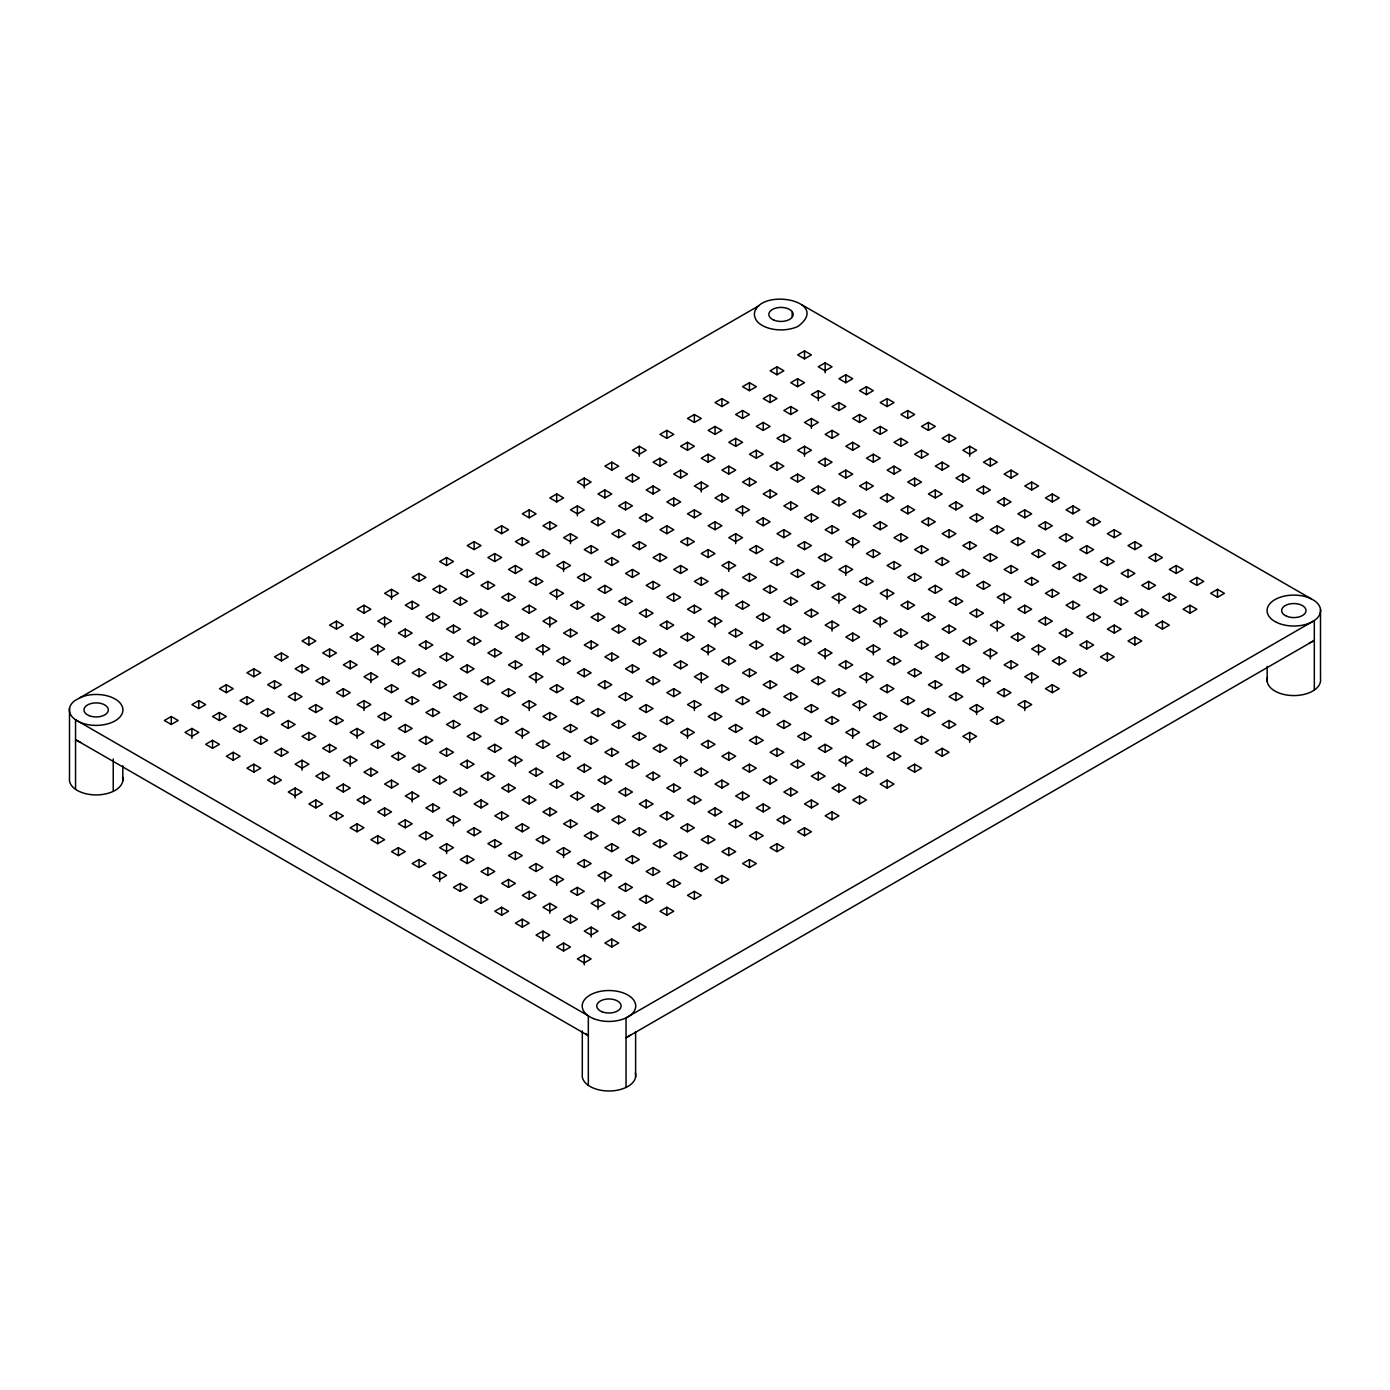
<?xml version="1.0" encoding="UTF-8"?>
<svg xmlns="http://www.w3.org/2000/svg" width="1390" height="1390" viewBox="0 0 1390 1390"><rect width="100%" height="100%" fill="white"/><g stroke="black" fill="none" stroke-linecap="round" stroke-linejoin="round"><path stroke-width="1.5" d="M758.975 305.696L74.313 700.977A26.775 15.464 0 0 0 89.064 724.833A26.775 15.464 0 0 0 122.841 708.674A26.775 15.464 0 0 0 84.981 695.869L80.064 697.658M171.265 716.51L164.368 720.489L171.265 724.468L178.146 720.489L171.265 716.51L171.265 724.468M198.787 700.612L191.907 704.591L198.787 708.57L205.668 704.591L198.787 700.612L198.787 708.57M226.327 684.714L219.446 688.693L226.327 692.672L233.207 688.693L226.327 684.714L226.327 692.672M253.849 668.816L246.968 672.795L253.849 676.774L260.747 672.795L253.849 668.816L253.849 676.774M281.388 652.935L274.508 656.897L281.388 660.875L288.269 656.897L281.388 652.935L281.388 660.875M308.928 637.037L302.03 640.999L308.928 644.977L315.808 640.999L308.928 637.037L308.928 644.977M336.45 621.139L329.569 625.118L336.45 629.079L343.33 625.118L336.45 621.139L336.45 629.079M363.989 605.241L357.108 609.22L363.989 613.181L370.869 609.22L363.989 605.241L363.989 613.181M391.528 589.343L384.63 593.322L391.528 597.3L398.409 593.322L391.528 589.343L391.528 599.281M419.05 573.445L412.17 577.423L419.05 581.402L425.931 577.423L419.05 573.445L419.05 581.402M446.59 557.546L439.709 561.525L446.59 565.504L453.47 561.525L446.59 557.546L446.59 565.504M474.112 541.666L467.231 545.627L474.112 549.606L481.009 545.627L474.112 541.666L474.112 549.606M501.651 525.768L494.77 529.729L501.651 533.708L508.532 529.729L501.651 525.768L501.651 533.708M529.19 509.869L522.293 513.831L529.19 517.81L536.071 513.831L529.19 509.869L529.19 517.81M556.712 493.971L549.832 497.95L556.712 501.912L563.593 497.95L556.712 493.971L556.712 501.912M584.252 478.073L577.371 482.052L584.252 486.014L591.132 482.052L584.252 478.073L584.252 488.012M611.774 462.175L604.893 466.154L611.774 470.133L618.672 466.154L611.774 462.175L611.774 470.133M639.313 446.277L632.433 450.256L639.313 454.235L646.194 450.256L639.313 446.277L639.313 456.215M666.853 430.379L659.972 434.358L666.853 438.337L673.733 434.358L666.853 430.379L666.853 438.337M694.375 414.498L687.494 418.459L694.375 422.438L701.255 418.459L694.375 414.498L694.375 422.438M721.914 398.6L715.033 402.561L721.914 406.54L728.794 402.561L721.914 398.6L721.914 406.54M749.453 382.702L742.555 386.681L749.453 390.642L756.334 386.681L749.453 382.702L749.453 390.642M776.975 366.804L770.095 370.783L776.975 374.744L783.856 370.783L776.975 366.804L776.975 374.744M804.515 350.906L797.634 354.884L804.515 358.846L811.395 354.884L804.515 350.906L804.515 358.846M191.907 728.43L185.026 732.408L191.907 736.387L198.787 732.408L191.907 728.43L191.907 738.368M219.446 712.531L212.548 716.51L219.446 720.489L226.327 716.51L219.446 712.531L219.446 720.489M246.968 696.651L240.088 700.612L246.968 704.591L253.849 700.612L246.968 696.651L246.968 704.591M274.508 680.753L267.627 684.714L274.508 688.693L281.388 684.714L274.508 680.753L274.508 688.693M302.03 664.854L295.149 668.816L302.03 672.795L308.928 668.816L302.03 664.854L302.03 672.795M329.569 648.956L322.689 652.935L329.569 656.897L336.45 652.935L329.569 648.956L329.569 656.897M357.108 633.058L350.228 637.037L357.108 640.999L363.989 637.037L357.108 633.058L357.108 640.999M384.63 617.16L377.75 621.139L384.63 625.118L391.528 621.139L384.63 617.16L384.63 627.099M412.17 601.262L405.289 605.241L412.17 609.22L419.05 605.241L412.17 601.262L412.17 609.22M439.709 585.364L432.811 589.343L439.709 593.322L446.59 589.343L439.709 585.364L439.709 593.322M467.231 569.483L460.351 573.445L467.231 577.423L474.112 573.445L467.231 569.483L467.231 577.423M494.77 553.585L487.89 557.546L494.77 561.525L501.651 557.546L494.77 553.585L494.77 561.525M522.293 537.687L515.412 541.666L522.293 545.627L529.19 541.666L522.293 537.687L522.293 545.627M549.832 521.789L542.951 525.768L549.832 529.729L556.712 525.768L549.832 521.789L549.832 529.729M577.371 505.891L570.491 509.869L577.371 513.831L584.252 509.869L577.371 505.891L577.371 515.829M604.893 489.992L598.013 493.971L604.893 497.95L611.774 493.971L604.893 489.992L604.893 497.95M632.433 474.094L625.552 478.073L632.433 482.052L639.313 478.073L632.433 474.094L632.433 482.052M659.972 458.196L653.074 462.175L659.972 466.154L666.853 462.175L659.972 458.196L659.972 466.154M687.494 442.315L680.614 446.277L687.494 450.256L694.375 446.277L687.494 442.315L687.494 450.256M715.033 426.417L708.153 430.379L715.033 434.358L721.914 430.379L715.033 426.417L715.033 434.358M742.555 410.519L735.675 414.498L742.555 418.459L749.453 414.498L742.555 410.519L742.555 418.459M770.095 394.621L763.214 398.6L770.095 402.561L776.975 398.6L770.095 394.621L770.095 402.561M797.634 378.723L790.754 382.702L797.634 386.681L804.515 382.702L797.634 378.723L797.634 386.681M825.156 362.825L818.276 366.804L825.156 370.783L832.037 366.804L825.156 362.825L825.156 372.763M212.548 740.349L205.668 744.328L212.548 748.307L219.446 744.328L212.548 740.349L212.548 748.307M240.088 724.468L233.207 728.43L240.088 732.408L246.968 728.43L240.088 724.468L240.088 732.408M267.627 708.57L260.747 712.531L267.627 716.51L274.508 712.531L267.627 708.57L267.627 716.51M295.149 692.672L288.269 696.651L295.149 700.612L302.03 696.651L295.149 692.672L295.149 700.612M322.689 676.774L315.808 680.753L322.689 684.714L329.569 680.753L322.689 676.774L322.689 684.714M350.228 660.875L343.33 664.854L350.228 668.816L357.108 664.854L350.228 660.875L350.228 668.816M377.75 644.977L370.869 648.956L377.75 652.935L384.63 648.956L377.75 644.977L377.75 654.916M405.289 629.079L398.409 633.058L405.289 637.037L412.17 633.058L405.289 629.079L405.289 637.037M432.811 613.181L425.931 617.16L432.811 621.139L439.709 617.16L432.811 613.181L432.811 621.139M460.351 597.3L453.47 601.262L460.351 605.241L467.231 601.262L460.351 597.3L460.351 605.241M487.89 581.402L481.009 585.364L487.89 589.343L494.77 585.364L487.89 581.402L487.89 589.343M515.412 565.504L508.532 569.483L515.412 573.445L522.293 569.483L515.412 565.504L515.412 573.445M542.951 549.606L536.071 553.585L542.951 557.546L549.832 553.585L542.951 549.606L542.951 557.546M570.491 533.708L563.593 537.687L570.491 541.666L577.371 537.687L570.491 533.708L570.491 543.646M598.013 517.81L591.132 521.789L598.013 525.768L604.893 521.789L598.013 517.81L598.013 525.768M625.552 501.912L618.672 505.891L625.552 509.869L632.433 505.891L625.552 501.912L625.552 509.869M653.074 486.014L646.194 489.992L653.074 493.971L659.972 489.992L653.074 486.014L653.074 493.971M680.614 470.133L673.733 474.094L680.614 478.073L687.494 474.094L680.614 470.133L680.614 478.073M708.153 454.235L701.255 458.196L708.153 462.175L715.033 458.196L708.153 454.235L708.153 462.175M735.675 438.337L728.794 442.315L735.675 446.277L742.555 442.315L735.675 438.337L735.675 446.277M763.214 422.438L756.334 426.417L763.214 430.379L770.095 426.417L763.214 422.438L763.214 430.379M790.754 406.54L783.856 410.519L790.754 414.498L797.634 410.519L790.754 406.54L790.754 414.498M818.276 390.642L811.395 394.621L818.276 398.6L825.156 394.621L818.276 390.642L818.276 400.581M845.815 374.744L838.934 378.723L845.815 382.702L852.696 378.723L845.815 374.744L845.815 382.702M233.207 752.285L226.327 756.247L233.207 760.226L240.088 756.247L233.207 752.285L233.207 760.226M260.747 736.387L253.849 740.349L260.747 744.328L267.627 740.349L260.747 736.387L260.747 744.328M288.269 720.489L281.388 724.468L288.269 728.43L295.149 724.468L288.269 720.489L288.269 728.43M315.808 704.591L308.928 708.57L315.808 712.531L322.689 708.57L315.808 704.591L315.808 712.531M343.33 688.693L336.45 692.672L343.33 696.651L350.228 692.672L343.33 688.693L343.33 696.651M370.869 672.795L363.989 676.774L370.869 680.753L377.75 676.774L370.869 672.795L370.869 682.733M398.409 656.897L391.528 660.875L398.409 664.854L405.289 660.875L398.409 656.897L398.409 664.854M425.931 640.999L419.05 644.977L425.931 648.956L432.811 644.977L425.931 640.999L425.931 648.956M453.47 625.118L446.59 629.079L453.47 633.058L460.351 629.079L453.47 625.118L453.47 633.058M481.009 609.22L474.112 613.181L481.009 617.16L487.89 613.181L481.009 609.22L481.009 617.16M508.532 593.322L501.651 597.3L508.532 601.262L515.412 597.3L508.532 593.322L508.532 601.262M536.071 577.423L529.19 581.402L536.071 585.364L542.951 581.402L536.071 577.423L536.071 585.364M563.593 561.525L556.712 565.504L563.593 569.483L570.491 565.504L563.593 561.525L563.593 571.464M591.132 545.627L584.252 549.606L591.132 553.585L598.013 549.606L591.132 545.627L591.132 553.585M618.672 529.729L611.774 533.708L618.672 537.687L625.552 533.708L618.672 529.729L618.672 537.687M646.194 513.831L639.313 517.81L646.194 521.789L653.074 517.81L646.194 513.831L646.194 521.789M673.733 497.95L666.853 501.912L673.733 505.891L680.614 501.912L673.733 497.95L673.733 505.891M701.255 482.052L694.375 486.014L701.255 489.992L708.153 486.014L701.255 482.052L701.255 491.991M728.794 466.154L721.914 470.133L728.794 474.094L735.675 470.133L728.794 466.154L728.794 474.094M756.334 450.256L749.453 454.235L756.334 458.196L763.214 454.235L756.334 450.256L756.334 458.196M783.856 434.358L776.975 438.337L783.856 442.315L790.754 438.337L783.856 434.358L783.856 442.315M811.395 418.459L804.515 422.438L811.395 426.417L818.276 422.438L811.395 418.459L811.395 428.398M838.934 402.561L832.037 406.54L838.934 410.519L845.815 406.54L838.934 402.561L838.934 410.519M866.457 386.681L859.576 390.642L866.457 394.621L873.337 390.642L866.457 386.681L866.457 394.621M253.849 764.205L246.968 768.166L253.849 772.145L260.747 768.166L253.849 764.205L253.849 772.145M281.388 748.307L274.508 752.285L281.388 756.247L288.269 752.285L281.388 748.307L281.388 756.247M308.928 732.408L302.03 736.387L308.928 740.349L315.808 736.387L308.928 732.408L308.928 740.349M336.45 716.51L329.569 720.489L336.45 724.468L343.33 720.489L336.45 716.51L336.45 724.468M363.989 700.612L357.108 704.591L363.989 708.57L370.869 704.591L363.989 700.612L363.989 710.551M391.528 684.714L384.63 688.693L391.528 692.672L398.409 688.693L391.528 684.714L391.528 692.672M419.05 668.816L412.17 672.795L419.05 676.774L425.931 672.795L419.05 668.816L419.05 676.774M446.59 652.935L439.709 656.897L446.59 660.875L453.47 656.897L446.59 652.935L446.59 660.875M474.112 637.037L467.231 640.999L474.112 644.977L481.009 640.999L474.112 637.037L474.112 644.977M501.651 621.139L494.77 625.118L501.651 629.079L508.532 625.118L501.651 621.139L501.651 629.079M529.19 605.241L522.293 609.22L529.19 613.181L536.071 609.22L529.19 605.241L529.19 613.181M556.712 589.343L549.832 593.322L556.712 597.3L563.593 593.322L556.712 589.343L556.712 599.281M584.252 573.445L577.371 577.423L584.252 581.402L591.132 577.423L584.252 573.445L584.252 581.402M611.774 557.546L604.893 561.525L611.774 565.504L618.672 561.525L611.774 557.546L611.774 565.504M639.313 541.666L632.433 545.627L639.313 549.606L646.194 545.627L639.313 541.666L639.313 549.606M666.853 525.768L659.972 529.729L666.853 533.708L673.733 529.729L666.853 525.768L666.853 533.708M694.375 509.869L687.494 513.831L694.375 517.81L701.255 513.831L694.375 509.869L694.375 517.81M721.914 493.971L715.033 497.95L721.914 501.912L728.794 497.95L721.914 493.971L721.914 501.912M749.453 478.073L742.555 482.052L749.453 486.014L756.334 482.052L749.453 478.073L749.453 486.014M776.975 462.175L770.095 466.154L776.975 470.133L783.856 466.154L776.975 462.175L776.975 470.133M804.515 446.277L797.634 450.256L804.515 454.235L811.395 450.256L804.515 446.277L804.515 456.215M832.037 430.379L825.156 434.358L832.037 438.337L838.934 434.358L832.037 430.379L832.037 438.337M859.576 414.498L852.696 418.459L859.576 422.438L866.457 418.459L859.576 414.498L859.576 422.438M887.115 398.6L880.235 402.561L887.115 406.54L893.996 402.561L887.115 398.6L887.115 406.54M274.508 776.124L267.627 780.103L274.508 784.064L281.388 780.103L274.508 776.124L274.508 784.064M302.03 760.226L295.149 764.205L302.03 768.166L308.928 764.205L302.03 760.226L302.03 770.164M329.569 744.328L322.689 748.307L329.569 752.285L336.45 748.307L329.569 744.328L329.569 752.285M357.108 728.43L350.228 732.408L357.108 736.387L363.989 732.408L357.108 728.43L357.108 738.368M384.63 712.531L377.75 716.51L384.63 720.489L391.528 716.51L384.63 712.531L384.63 720.489M412.17 696.651L405.289 700.612L412.17 704.591L419.05 700.612L412.17 696.651L412.17 704.591M439.709 680.753L432.811 684.714L439.709 688.693L446.59 684.714L439.709 680.753L439.709 688.693M467.231 664.854L460.351 668.816L467.231 672.795L474.112 668.816L467.231 664.854L467.231 672.795M494.77 648.956L487.89 652.935L494.77 656.897L501.651 652.935L494.77 648.956L494.77 656.897M522.293 633.058L515.412 637.037L522.293 640.999L529.19 637.037L522.293 633.058L522.293 640.999M549.832 617.16L542.951 621.139L549.832 625.118L556.712 621.139L549.832 617.16L549.832 627.099M577.371 601.262L570.491 605.241L577.371 609.22L584.252 605.241L577.371 601.262L577.371 609.22M604.893 585.364L598.013 589.343L604.893 593.322L611.774 589.343L604.893 585.364L604.893 593.322M632.433 569.483L625.552 573.445L632.433 577.423L639.313 573.445L632.433 569.483L632.433 577.423M659.972 553.585L653.074 557.546L659.972 561.525L666.853 557.546L659.972 553.585L659.972 561.525M687.494 537.687L680.614 541.666L687.494 545.627L694.375 541.666L687.494 537.687L687.494 545.627M715.033 521.789L708.153 525.768L715.033 529.729L721.914 525.768L715.033 521.789L715.033 529.729M742.555 505.891L735.675 509.869L742.555 513.831L749.453 509.869L742.555 505.891L742.555 515.829M770.095 489.992L763.214 493.971L770.095 497.95L776.975 493.971L770.095 489.992L770.095 497.95M797.634 474.094L790.754 478.073L797.634 482.052L804.515 478.073L797.634 474.094L797.634 482.052M825.156 458.196L818.276 462.175L825.156 466.154L832.037 462.175L825.156 458.196L825.156 466.154M852.696 442.315L845.815 446.277L852.696 450.256L859.576 446.277L852.696 442.315L852.696 450.256M880.235 426.417L873.337 430.379L880.235 434.358L887.115 430.379L880.235 426.417L880.235 434.358M907.757 410.519L900.876 414.498L907.757 418.459L914.637 414.498L907.757 410.519L907.757 418.459M295.149 788.043L288.269 792.022L295.149 795.984L302.03 792.022L295.149 788.043L295.149 797.982M322.689 772.145L315.808 776.124L322.689 780.103L329.569 776.124L322.689 772.145L322.689 780.103M350.228 756.247L343.33 760.226L350.228 764.205L357.108 760.226L350.228 756.247L350.228 766.185M377.75 740.349L370.869 744.328L377.75 748.307L384.63 744.328L377.75 740.349L377.75 748.307M405.289 724.468L398.409 728.43L405.289 732.408L412.17 728.43L405.289 724.468L405.289 732.408M432.811 708.57L425.931 712.531L432.811 716.51L439.709 712.531L432.811 708.57L432.811 716.51M460.351 692.672L453.47 696.651L460.351 700.612L467.231 696.651L460.351 692.672L460.351 700.612M487.89 676.774L481.009 680.753L487.89 684.714L494.77 680.753L487.89 676.774L487.89 684.714M515.412 660.875L508.532 664.854L515.412 668.816L522.293 664.854L515.412 660.875L515.412 668.816M542.951 644.977L536.071 648.956L542.951 652.935L549.832 648.956L542.951 644.977L542.951 654.916M570.491 629.079L563.593 633.058L570.491 637.037L577.371 633.058L570.491 629.079L570.491 637.037M598.013 613.181L591.132 617.16L598.013 621.139L604.893 617.16L598.013 613.181L598.013 621.139M625.552 597.3L618.672 601.262L625.552 605.241L632.433 601.262L625.552 597.3L625.552 605.241M653.074 581.402L646.194 585.364L653.074 589.343L659.972 585.364L653.074 581.402L653.074 589.343M680.614 565.504L673.733 569.483L680.614 573.445L687.494 569.483L680.614 565.504L680.614 573.445M708.153 549.606L701.255 553.585L708.153 557.546L715.033 553.585L708.153 549.606L708.153 557.546M735.675 533.708L728.794 537.687L735.675 541.666L742.555 537.687L735.675 533.708L735.675 543.646M763.214 517.81L756.334 521.789L763.214 525.768L770.095 521.789L763.214 517.81L763.214 525.768M790.754 501.912L783.856 505.891L790.754 509.869L797.634 505.891L790.754 501.912L790.754 509.869M818.276 486.014L811.395 489.992L818.276 493.971L825.156 489.992L818.276 486.014L818.276 493.971M845.815 470.133L838.934 474.094L845.815 478.073L852.696 474.094L845.815 470.133L845.815 478.073M873.337 454.235L866.457 458.196L873.337 462.175L880.235 458.196L873.337 454.235L873.337 462.175M900.876 438.337L893.996 442.315L900.876 446.277L907.757 442.315L900.876 438.337L900.876 446.277M928.416 422.438L921.518 426.417L928.416 430.379L935.296 426.417L928.416 422.438L928.416 430.379M315.808 799.962L308.928 803.941L315.808 807.92L322.689 803.941L315.808 799.962L315.808 807.92M343.33 784.064L336.45 788.043L343.33 792.022L350.228 788.043L343.33 784.064L343.33 792.022M370.869 768.166L363.989 772.145L370.869 776.124L377.75 772.145L370.869 768.166L370.869 776.124M398.409 752.285L391.528 756.247L398.409 760.226L405.289 756.247L398.409 752.285L398.409 760.226M425.931 736.387L419.05 740.349L425.931 744.328L432.811 740.349L425.931 736.387L425.931 744.328M453.47 720.489L446.59 724.468L453.47 728.43L460.351 724.468L453.47 720.489L453.47 728.43M481.009 704.591L474.112 708.57L481.009 712.531L487.89 708.57L481.009 704.591L481.009 712.531M508.532 688.693L501.651 692.672L508.532 696.651L515.412 692.672L508.532 688.693L508.532 696.651M536.071 672.795L529.19 676.774L536.071 680.753L542.951 676.774L536.071 672.795L536.071 682.733M563.593 656.897L556.712 660.875L563.593 664.854L570.491 660.875L563.593 656.897L563.593 664.854M591.132 640.999L584.252 644.977L591.132 648.956L598.013 644.977L591.132 640.999L591.132 648.956M618.672 625.118L611.774 629.079L618.672 633.058L625.552 629.079L618.672 625.118L618.672 633.058M646.194 609.22L639.313 613.181L646.194 617.16L653.074 613.181L646.194 609.22L646.194 617.16M673.733 593.322L666.853 597.3L673.733 601.262L680.614 597.3L673.733 593.322L673.733 601.262M701.255 577.423L694.375 581.402L701.255 585.364L708.153 581.402L701.255 577.423L701.255 585.364M728.794 561.525L721.914 565.504L728.794 569.483L735.675 565.504L728.794 561.525L728.794 571.464M756.334 545.627L749.453 549.606L756.334 553.585L763.214 549.606L756.334 545.627L756.334 553.585M783.856 529.729L776.975 533.708L783.856 537.687L790.754 533.708L783.856 529.729L783.856 537.687M811.395 513.831L804.515 517.81L811.395 521.789L818.276 517.81L811.395 513.831L811.395 521.789M838.934 497.95L832.037 501.912L838.934 505.891L845.815 501.912L838.934 497.95L838.934 505.891M866.457 482.052L859.576 486.014L866.457 489.992L873.337 486.014L866.457 482.052L866.457 489.992M893.996 466.154L887.115 470.133L893.996 474.094L900.876 470.133L893.996 466.154L893.996 474.094M921.518 450.256L914.637 454.235L921.518 458.196L928.416 454.235L921.518 450.256L921.518 458.196M949.057 434.358L942.177 438.337L949.057 442.315L955.938 438.337L949.057 434.358L949.057 442.315M336.45 811.882L329.569 815.861L336.45 819.839L343.33 815.861L336.45 811.882L336.45 819.839M363.989 795.984L357.108 799.962L363.989 803.941L370.869 799.962L363.989 795.984L363.989 803.941M391.528 780.103L384.63 784.064L391.528 788.043L398.409 784.064L391.528 780.103L391.528 788.043M419.05 764.205L412.17 768.166L419.05 772.145L425.931 768.166L419.05 764.205L419.05 772.145M446.59 748.307L439.709 752.285L446.59 756.247L453.47 752.285L446.59 748.307L446.59 756.247M474.112 732.408L467.231 736.387L474.112 740.349L481.009 736.387L474.112 732.408L474.112 740.349M501.651 716.51L494.77 720.489L501.651 724.468L508.532 720.489L501.651 716.51L501.651 724.468M529.19 700.612L522.293 704.591L529.19 708.57L536.071 704.591L529.19 700.612L529.19 710.551M556.712 684.714L549.832 688.693L556.712 692.672L563.593 688.693L556.712 684.714L556.712 692.672M584.252 668.816L577.371 672.795L584.252 676.774L591.132 672.795L584.252 668.816L584.252 676.774M611.774 652.935L604.893 656.897L611.774 660.875L618.672 656.897L611.774 652.935L611.774 660.875M639.313 637.037L632.433 640.999L639.313 644.977L646.194 640.999L639.313 637.037L639.313 644.977M666.853 621.139L659.972 625.118L666.853 629.079L673.733 625.118L666.853 621.139L666.853 629.079M694.375 605.241L687.494 609.22L694.375 613.181L701.255 609.22L694.375 605.241L694.375 613.181M721.914 589.343L715.033 593.322L721.914 597.3L728.794 593.322L721.914 589.343L721.914 599.281M749.453 573.445L742.555 577.423L749.453 581.402L756.334 577.423L749.453 573.445L749.453 581.402M776.975 557.546L770.095 561.525L776.975 565.504L783.856 561.525L776.975 557.546L776.975 565.504M804.515 541.666L797.634 545.627L804.515 549.606L811.395 545.627L804.515 541.666L804.515 549.606M832.037 525.768L825.156 529.729L832.037 533.708L838.934 529.729L832.037 525.768L832.037 533.708M859.576 509.869L852.696 513.831L859.576 517.81L866.457 513.831L859.576 509.869L859.576 517.81M887.115 493.971L880.235 497.95L887.115 501.912L893.996 497.95L887.115 493.971L887.115 501.912M914.637 478.073L907.757 482.052L914.637 486.014L921.518 482.052L914.637 478.073L914.637 486.014M942.177 462.175L935.296 466.154L942.177 470.133L949.057 466.154L942.177 462.175L942.177 470.133M969.716 446.277L962.818 450.256L969.716 454.235L976.597 450.256L969.716 446.277L969.716 456.215M357.108 823.801L350.228 827.78L357.108 831.759L363.989 827.78L357.108 823.801L357.108 831.759M384.63 807.92L377.75 811.882L384.63 815.861L391.528 811.882L384.63 807.92L384.63 815.861M412.17 792.022L405.289 795.984L412.17 799.962L419.05 795.984L412.17 792.022L412.17 801.961M439.709 776.124L432.811 780.103L439.709 784.064L446.59 780.103L439.709 776.124L439.709 784.064M467.231 760.226L460.351 764.205L467.231 768.166L474.112 764.205L467.231 760.226L467.231 768.166M494.77 744.328L487.89 748.307L494.77 752.285L501.651 748.307L494.77 744.328L494.77 752.285M522.293 728.43L515.412 732.408L522.293 736.387L529.19 732.408L522.293 728.43L522.293 738.368M549.832 712.531L542.951 716.51L549.832 720.489L556.712 716.51L549.832 712.531L549.832 720.489M577.371 696.651L570.491 700.612L577.371 704.591L584.252 700.612L577.371 696.651L577.371 704.591M604.893 680.753L598.013 684.714L604.893 688.693L611.774 684.714L604.893 680.753L604.893 688.693M632.433 664.854L625.552 668.816L632.433 672.795L639.313 668.816L632.433 664.854L632.433 672.795M659.972 648.956L653.074 652.935L659.972 656.897L666.853 652.935L659.972 648.956L659.972 656.897M687.494 633.058L680.614 637.037L687.494 640.999L694.375 637.037L687.494 633.058L687.494 640.999M715.033 617.16L708.153 621.139L715.033 625.118L721.914 621.139L715.033 617.16L715.033 627.099M742.555 601.262L735.675 605.241L742.555 609.22L749.453 605.241L742.555 601.262L742.555 609.22M770.095 585.364L763.214 589.343L770.095 593.322L776.975 589.343L770.095 585.364L770.095 593.322M797.634 569.483L790.754 573.445L797.634 577.423L804.515 573.445L797.634 569.483L797.634 577.423M825.156 553.585L818.276 557.546L825.156 561.525L832.037 557.546L825.156 553.585L825.156 561.525M852.696 537.687L845.815 541.666L852.696 545.627L859.576 541.666L852.696 537.687L852.696 547.625M880.235 521.789L873.337 525.768L880.235 529.729L887.115 525.768L880.235 521.789L880.235 529.729M907.757 505.891L900.876 509.869L907.757 513.831L914.637 509.869L907.757 505.891L907.757 513.831M935.296 489.992L928.416 493.971L935.296 497.95L942.177 493.971L935.296 489.992L935.296 497.95M962.818 474.094L955.938 478.073L962.818 482.052L969.716 478.073L962.818 474.094L962.818 482.052M990.358 458.196L983.477 462.175L990.358 466.154L997.238 462.175L990.358 458.196L990.358 466.154M377.75 835.738L370.869 839.699L377.75 843.678L384.63 839.699L377.75 835.738L377.75 843.678M405.289 819.839L398.409 823.801L405.289 827.78L412.17 823.801L405.289 819.839L405.289 827.78M432.811 803.941L425.931 807.92L432.811 811.882L439.709 807.92L432.811 803.941L432.811 811.882M460.351 788.043L453.47 792.022L460.351 795.984L467.231 792.022L460.351 788.043L460.351 795.984M487.89 772.145L481.009 776.124L487.89 780.103L494.77 776.124L487.89 772.145L487.89 780.103M515.412 756.247L508.532 760.226L515.412 764.205L522.293 760.226L515.412 756.247L515.412 766.185M542.951 740.349L536.071 744.328L542.951 748.307L549.832 744.328L542.951 740.349L542.951 748.307M570.491 724.468L563.593 728.43L570.491 732.408L577.371 728.43L570.491 724.468L570.491 732.408M598.013 708.57L591.132 712.531L598.013 716.51L604.893 712.531L598.013 708.57L598.013 716.51M625.552 692.672L618.672 696.651L625.552 700.612L632.433 696.651L625.552 692.672L625.552 700.612M653.074 676.774L646.194 680.753L653.074 684.714L659.972 680.753L653.074 676.774L653.074 684.714M680.614 660.875L673.733 664.854L680.614 668.816L687.494 664.854L680.614 660.875L680.614 668.816M708.153 644.977L701.255 648.956L708.153 652.935L715.033 648.956L708.153 644.977L708.153 654.916M735.675 629.079L728.794 633.058L735.675 637.037L742.555 633.058L735.675 629.079L735.675 637.037M763.214 613.181L756.334 617.16L763.214 621.139L770.095 617.16L763.214 613.181L763.214 621.139M790.754 597.3L783.856 601.262L790.754 605.241L797.634 601.262L790.754 597.3L790.754 605.241M818.276 581.402L811.395 585.364L818.276 589.343L825.156 585.364L818.276 581.402L818.276 589.343M845.815 565.504L838.934 569.483L845.815 573.445L852.696 569.483L845.815 565.504L845.815 575.443M873.337 549.606L866.457 553.585L873.337 557.546L880.235 553.585L873.337 549.606L873.337 557.546M900.876 533.708L893.996 537.687L900.876 541.666L907.757 537.687L900.876 533.708L900.876 541.666M928.416 517.81L921.518 521.789L928.416 525.768L935.296 521.789L928.416 517.81L928.416 525.768M955.938 501.912L949.057 505.891L955.938 509.869L962.818 505.891L955.938 501.912L955.938 509.869M983.477 486.014L976.597 489.992L983.477 493.971L990.358 489.992L983.477 486.014L983.477 493.971M1010.999 470.133L1004.119 474.094L1010.999 478.073L1017.897 474.094L1010.999 470.133L1010.999 478.073M398.409 847.657L391.528 851.636L398.409 855.597L405.289 851.636L398.409 847.657L398.409 855.597M425.931 831.759L419.05 835.738L425.931 839.699L432.811 835.738L425.931 831.759L425.931 839.699M453.47 815.861L446.59 819.839L453.47 823.801L460.351 819.839L453.47 815.861L453.47 825.799M481.009 799.962L474.112 803.941L481.009 807.92L487.89 803.941L481.009 799.962L481.009 807.92M508.532 784.064L501.651 788.043L508.532 792.022L515.412 788.043L508.532 784.064L508.532 792.022M536.071 768.166L529.19 772.145L536.071 776.124L542.951 772.145L536.071 768.166L536.071 776.124M563.593 752.285L556.712 756.247L563.593 760.226L570.491 756.247L563.593 752.285L563.593 760.226M591.132 736.387L584.252 740.349L591.132 744.328L598.013 740.349L591.132 736.387L591.132 744.328M618.672 720.489L611.774 724.468L618.672 728.43L625.552 724.468L618.672 720.489L618.672 728.43M646.194 704.591L639.313 708.57L646.194 712.531L653.074 708.57L646.194 704.591L646.194 712.531M673.733 688.693L666.853 692.672L673.733 696.651L680.614 692.672L673.733 688.693L673.733 696.651M701.255 672.795L694.375 676.774L701.255 680.753L708.153 676.774L701.255 672.795L701.255 682.733M728.794 656.897L721.914 660.875L728.794 664.854L735.675 660.875L728.794 656.897L728.794 664.854M756.334 640.999L749.453 644.977L756.334 648.956L763.214 644.977L756.334 640.999L756.334 648.956M783.856 625.118L776.975 629.079L783.856 633.058L790.754 629.079L783.856 625.118L783.856 633.058M811.395 609.22L804.515 613.181L811.395 617.16L818.276 613.181L811.395 609.22L811.395 617.16M838.934 593.322L832.037 597.3L838.934 601.262L845.815 597.3L838.934 593.322L838.934 603.26M866.457 577.423L859.576 581.402L866.457 585.364L873.337 581.402L866.457 577.423L866.457 585.364M893.996 561.525L887.115 565.504L893.996 569.483L900.876 565.504L893.996 561.525L893.996 569.483M921.518 545.627L914.637 549.606L921.518 553.585L928.416 549.606L921.518 545.627L921.518 553.585M949.057 529.729L942.177 533.708L949.057 537.687L955.938 533.708L949.057 529.729L949.057 537.687M976.597 513.831L969.716 517.81L976.597 521.789L983.477 517.81L976.597 513.831L976.597 521.789M1004.119 497.95L997.238 501.912L1004.119 505.891L1010.999 501.912L1004.119 497.95L1004.119 505.891M1031.658 482.052L1024.777 486.014L1031.658 489.992L1038.539 486.014L1031.658 482.052L1031.658 489.992M419.05 859.576L412.17 863.555L419.05 867.516L425.931 863.555L419.05 859.576L419.05 867.516M446.59 843.678L439.709 847.657L446.59 851.636L453.47 847.657L446.59 843.678L446.59 853.616M474.112 827.78L467.231 831.759L474.112 835.738L481.009 831.759L474.112 827.78L474.112 835.738M501.651 811.882L494.77 815.861L501.651 819.839L508.532 815.861L501.651 811.882L501.651 819.839M529.19 795.984L522.293 799.962L529.19 803.941L536.071 799.962L529.19 795.984L529.19 803.941M556.712 780.103L549.832 784.064L556.712 788.043L563.593 784.064L556.712 780.103L556.712 788.043M584.252 764.205L577.371 768.166L584.252 772.145L591.132 768.166L584.252 764.205L584.252 772.145M611.774 748.307L604.893 752.285L611.774 756.247L618.672 752.285L611.774 748.307L611.774 756.247M639.313 732.408L632.433 736.387L639.313 740.349L646.194 736.387L639.313 732.408L639.313 740.349M666.853 716.51L659.972 720.489L666.853 724.468L673.733 720.489L666.853 716.51L666.853 724.468M694.375 700.612L687.494 704.591L694.375 708.57L701.255 704.591L694.375 700.612L694.375 710.551M721.914 684.714L715.033 688.693L721.914 692.672L728.794 688.693L721.914 684.714L721.914 692.672M749.453 668.816L742.555 672.795L749.453 676.774L756.334 672.795L749.453 668.816L749.453 676.774M776.975 652.935L770.095 656.897L776.975 660.875L783.856 656.897L776.975 652.935L776.975 660.875M804.515 637.037L797.634 640.999L804.515 644.977L811.395 640.999L804.515 637.037L804.515 644.977M832.037 621.139L825.156 625.118L832.037 629.079L838.934 625.118L832.037 621.139L832.037 631.077M859.576 605.241L852.696 609.22L859.576 613.181L866.457 609.22L859.576 605.241L859.576 613.181M887.115 589.343L880.235 593.322L887.115 597.3L893.996 593.322L887.115 589.343L887.115 599.281M914.637 573.445L907.757 577.423L914.637 581.402L921.518 577.423L914.637 573.445L914.637 581.402M942.177 557.546L935.296 561.525L942.177 565.504L949.057 561.525L942.177 557.546L942.177 565.504M969.716 541.666L962.818 545.627L969.716 549.606L976.597 545.627L969.716 541.666L969.716 549.606M997.238 525.768L990.358 529.729L997.238 533.708L1004.119 529.729L997.238 525.768L997.238 533.708M1024.777 509.869L1017.897 513.831L1024.777 517.81L1031.658 513.831L1024.777 509.869L1024.777 517.81M1052.3 493.971L1045.419 497.95L1052.3 501.912L1059.197 497.95L1052.3 493.971L1052.3 501.912M439.709 871.495L432.811 875.474L439.709 879.453L446.59 875.474L439.709 871.495L439.709 881.434M467.231 855.597L460.351 859.576L467.231 863.555L474.112 859.576L467.231 855.597L467.231 863.555M494.77 839.699L487.89 843.678L494.77 847.657L501.651 843.678L494.77 839.699L494.77 847.657M522.293 823.801L515.412 827.78L522.293 831.759L529.19 827.78L522.293 823.801L522.293 831.759M549.832 807.92L542.951 811.882L549.832 815.861L556.712 811.882L549.832 807.92L549.832 815.861M577.371 792.022L570.491 795.984L577.371 799.962L584.252 795.984L577.371 792.022L577.371 799.962M604.893 776.124L598.013 780.103L604.893 784.064L611.774 780.103L604.893 776.124L604.893 784.064M632.433 760.226L625.552 764.205L632.433 768.166L639.313 764.205L632.433 760.226L632.433 768.166M659.972 744.328L653.074 748.307L659.972 752.285L666.853 748.307L659.972 744.328L659.972 752.285M687.494 728.43L680.614 732.408L687.494 736.387L694.375 732.408L687.494 728.43L687.494 738.368M715.033 712.531L708.153 716.51L715.033 720.489L721.914 716.51L715.033 712.531L715.033 720.489M742.555 696.651L735.675 700.612L742.555 704.591L749.453 700.612L742.555 696.651L742.555 704.591M770.095 680.753L763.214 684.714L770.095 688.693L776.975 684.714L770.095 680.753L770.095 688.693M797.634 664.854L790.754 668.816L797.634 672.795L804.515 668.816L797.634 664.854L797.634 672.795M825.156 648.956L818.276 652.935L825.156 656.897L832.037 652.935L825.156 648.956L825.156 658.895M852.696 633.058L845.815 637.037L852.696 640.999L859.576 637.037L852.696 633.058L852.696 640.999M880.235 617.16L873.337 621.139L880.235 625.118L887.115 621.139L880.235 617.16L880.235 627.099M907.757 601.262L900.876 605.241L907.757 609.22L914.637 605.241L907.757 601.262L907.757 609.22M935.296 585.364L928.416 589.343L935.296 593.322L942.177 589.343L935.296 585.364L935.296 593.322M962.818 569.483L955.938 573.445L962.818 577.423L969.716 573.445L962.818 569.483L962.818 577.423M990.358 553.585L983.477 557.546L990.358 561.525L997.238 557.546L990.358 553.585L990.358 561.525M1017.897 537.687L1010.999 541.666L1017.897 545.627L1024.777 541.666L1017.897 537.687L1017.897 545.627M1045.419 521.789L1038.539 525.768L1045.419 529.729L1052.3 525.768L1045.419 521.789L1045.419 529.729M1072.958 505.891L1066.078 509.869L1072.958 513.831L1079.839 509.869L1072.958 505.891L1072.958 513.831M460.351 883.414L453.47 887.393L460.351 891.372L467.231 887.393L460.351 883.414L460.351 891.372M487.89 867.516L481.009 871.495L487.89 875.474L494.77 871.495L487.89 867.516L487.89 875.474M515.412 851.636L508.532 855.597L515.412 859.576L522.293 855.597L515.412 851.636L515.412 859.576M542.951 835.738L536.071 839.699L542.951 843.678L549.832 839.699L542.951 835.738L542.951 843.678M570.491 819.839L563.593 823.801L570.491 827.78L577.371 823.801L570.491 819.839L570.491 827.78M598.013 803.941L591.132 807.92L598.013 811.882L604.893 807.92L598.013 803.941L598.013 811.882M625.552 788.043L618.672 792.022L625.552 795.984L632.433 792.022L625.552 788.043L625.552 795.984M653.074 772.145L646.194 776.124L653.074 780.103L659.972 776.124L653.074 772.145L653.074 780.103M680.614 756.247L673.733 760.226L680.614 764.205L687.494 760.226L680.614 756.247L680.614 766.185M708.153 740.349L701.255 744.328L708.153 748.307L715.033 744.328L708.153 740.349L708.153 748.307M735.675 724.468L728.794 728.43L735.675 732.408L742.555 728.43L735.675 724.468L735.675 732.408M763.214 708.57L756.334 712.531L763.214 716.51L770.095 712.531L763.214 708.57L763.214 716.51M790.754 692.672L783.856 696.651L790.754 700.612L797.634 696.651L790.754 692.672L790.754 700.612M818.276 676.774L811.395 680.753L818.276 684.714L825.156 680.753L818.276 676.774L818.276 684.714M845.815 660.875L838.934 664.854L845.815 668.816L852.696 664.854L845.815 660.875L845.815 668.816M873.337 644.977L866.457 648.956L873.337 652.935L880.235 648.956L873.337 644.977L873.337 654.916M900.876 629.079L893.996 633.058L900.876 637.037L907.757 633.058L900.876 629.079L900.876 637.037M928.416 613.181L921.518 617.16L928.416 621.139L935.296 617.16L928.416 613.181L928.416 621.139M955.938 597.3L949.057 601.262L955.938 605.241L962.818 601.262L955.938 597.3L955.938 605.241M983.477 581.402L976.597 585.364L983.477 589.343L990.358 585.364L983.477 581.402L983.477 589.343M1010.999 565.504L1004.119 569.483L1010.999 573.445L1017.897 569.483L1010.999 565.504L1010.999 573.445M1038.539 549.606L1031.658 553.585L1038.539 557.546L1045.419 553.585L1038.539 549.606L1038.539 557.546M1066.078 533.708L1059.197 537.687L1066.078 541.666L1072.958 537.687L1066.078 533.708L1066.078 541.666M1093.6 517.81L1086.719 521.789L1093.6 525.768L1100.48 521.789L1093.6 517.81L1093.6 525.768M481.009 895.334L474.112 899.313L481.009 903.292L487.89 899.313L481.009 895.334L481.009 903.292M508.532 879.453L501.651 883.414L508.532 887.393L515.412 883.414L508.532 879.453L508.532 887.393M536.071 863.555L529.19 867.516L536.071 871.495L542.951 867.516L536.071 863.555L536.071 871.495M563.593 847.657L556.712 851.636L563.593 855.597L570.491 851.636L563.593 847.657L563.593 857.595M591.132 831.759L584.252 835.738L591.132 839.699L598.013 835.738L591.132 831.759L591.132 839.699M618.672 815.861L611.774 819.839L618.672 823.801L625.552 819.839L618.672 815.861L618.672 823.818M646.194 799.962L639.313 803.941L646.194 807.92L653.074 803.941L646.194 799.962L646.194 807.92M673.733 784.064L666.853 788.043L673.733 792.022L680.614 788.043L673.733 784.064L673.733 792.022M701.255 768.166L694.375 772.145L701.255 776.124L708.153 772.145L701.255 768.166L701.255 776.124M728.794 752.285L721.914 756.247L728.794 760.226L735.675 756.247L728.794 752.285L728.794 760.226M756.334 736.387L749.453 740.349L756.334 744.328L763.214 740.349L756.334 736.387L756.334 744.328M783.856 720.489L776.975 724.468L783.856 728.43L790.754 724.468L783.856 720.489L783.856 728.43M811.395 704.591L804.515 708.57L811.395 712.531L818.276 708.57L811.395 704.591L811.395 712.531M838.934 688.693L832.037 692.672L838.934 696.651L845.815 692.672L838.934 688.693L838.934 696.651M866.457 672.795L859.576 676.774L866.457 680.753L873.337 676.774L866.457 672.795L866.457 682.733M893.996 656.897L887.115 660.875L893.996 664.854L900.876 660.875L893.996 656.897L893.996 664.854M921.518 640.999L914.637 644.977L921.518 648.956L928.416 644.977L921.518 640.999L921.518 648.956M949.057 625.118L942.177 629.079L949.057 633.058L955.938 629.079L949.057 625.118L949.057 633.058M976.597 609.22L969.716 613.181L976.597 617.16L983.477 613.181L976.597 609.22L976.597 617.16M1004.119 593.322L997.238 597.3L1004.119 601.262L1010.999 597.3L1004.119 593.322L1004.119 603.26M1031.658 577.423L1024.777 581.402L1031.658 585.364L1038.539 581.402L1031.658 577.423L1031.658 585.364M1059.197 561.525L1052.3 565.504L1059.197 569.483L1066.078 565.504L1059.197 561.525L1059.197 569.483M1086.719 545.627L1079.839 549.606L1086.719 553.585L1093.6 549.606L1086.719 545.627L1086.719 553.585M1114.259 529.729L1107.378 533.708L1114.259 537.687L1121.139 533.708L1114.259 529.729L1114.259 537.687M501.651 907.27L494.77 911.232L501.651 915.211L508.532 911.232L501.651 907.27L501.651 915.211M529.19 891.372L522.293 895.334L529.19 899.313L536.071 895.334L529.19 891.372L529.19 899.313M556.712 875.474L549.832 879.453L556.712 883.414L563.593 879.453L556.712 875.474L556.712 885.413M584.252 859.576L577.371 863.555L584.252 867.516L591.132 863.555L584.252 859.576L584.252 867.516M611.774 843.678L604.893 847.657L611.774 851.636L618.672 847.657L611.774 843.678L611.774 851.636M639.313 827.78L632.433 831.759L639.313 835.738L646.194 831.759L639.313 827.78L639.313 835.738M666.853 811.882L659.972 815.861L666.853 819.839L673.733 815.861L666.853 811.882L666.853 819.839M694.375 795.984L687.494 799.962L694.375 803.941L701.255 799.962L694.375 795.984L694.375 803.941M721.914 780.103L715.033 784.064L721.914 788.043L728.794 784.064L721.914 780.103L721.914 788.043M749.453 764.205L742.555 768.166L749.453 772.145L756.334 768.166L749.453 764.205L749.453 772.145M776.975 748.307L770.095 752.285L776.975 756.247L783.856 752.285L776.975 748.307L776.975 756.247M804.515 732.408L797.634 736.387L804.515 740.349L811.395 736.387L804.515 732.408L804.515 740.349M832.037 716.51L825.156 720.489L832.037 724.468L838.934 720.489L832.037 716.51L832.037 724.468M859.576 700.612L852.696 704.591L859.576 708.57L866.457 704.591L859.576 700.612L859.576 710.551M887.115 684.714L880.235 688.693L887.115 692.672L893.996 688.693L887.115 684.714L887.115 692.672M914.637 668.816L907.757 672.795L914.637 676.774L921.518 672.795L914.637 668.816L914.637 676.774M942.177 652.935L935.296 656.897L942.177 660.875L949.057 656.897L942.177 652.935L942.177 660.875M969.716 637.037L962.818 640.999L969.716 644.977L976.597 640.999L969.716 637.037L969.716 644.977M997.238 621.139L990.358 625.118L997.238 629.079L1004.119 625.118L997.238 621.139L997.238 631.077M1024.777 605.241L1017.897 609.22L1024.777 613.181L1031.658 609.22L1024.777 605.241L1024.777 613.181M1052.3 589.343L1045.419 593.322L1052.3 597.3L1059.197 593.322L1052.3 589.343L1052.3 597.3M1079.839 573.445L1072.958 577.423L1079.839 581.402L1086.719 577.423L1079.839 573.445L1079.839 581.402M1107.378 557.546L1100.48 561.525L1107.378 565.504L1114.259 561.525L1107.378 557.546L1107.378 565.504M1134.9 541.666L1128.02 545.627L1134.9 549.606L1141.781 545.627L1134.9 541.666L1134.9 549.606M522.293 919.19L515.412 923.151L522.293 927.13L529.19 923.151L522.293 919.19L522.293 927.13M549.832 903.292L542.951 907.27L549.832 911.232L556.712 907.27L549.832 903.292L549.832 913.23M577.371 887.393L570.491 891.372L577.371 895.334L584.252 891.372L577.371 887.393L577.371 895.334M604.893 871.495L598.013 875.474L604.893 879.453L611.774 875.474L604.893 871.495L604.893 881.434M632.433 855.597L625.552 859.576L632.433 863.555L639.313 859.576L632.433 855.597L632.433 863.555M659.972 839.699L653.074 843.678L659.972 847.657L666.853 843.678L659.972 839.699L659.972 847.657M687.494 823.801L680.614 827.78L687.494 831.759L694.375 827.78L687.494 823.801L687.494 831.759M715.033 807.92L708.153 811.882L715.033 815.861L721.914 811.882L715.033 807.92L715.033 815.861M742.555 792.022L735.675 795.984L742.555 799.962L749.453 795.984L742.555 792.022L742.555 799.962M770.095 776.124L763.214 780.103L770.095 784.064L776.975 780.103L770.095 776.124L770.095 784.064M797.634 760.226L790.754 764.205L797.634 768.166L804.515 764.205L797.634 760.226L797.634 768.166M825.156 744.328L818.276 748.307L825.156 752.285L832.037 748.307L825.156 744.328L825.156 752.285M852.696 728.43L845.815 732.408L852.696 736.387L859.576 732.408L852.696 728.43L852.696 738.368M880.235 712.531L873.337 716.51L880.235 720.489L887.115 716.51L880.235 712.531L880.235 720.489M907.757 696.651L900.876 700.612L907.757 704.591L914.637 700.612L907.757 696.651L907.757 704.591M935.296 680.753L928.416 684.714L935.296 688.693L942.177 684.714L935.296 680.753L935.296 688.693M962.818 664.854L955.938 668.816L962.818 672.795L969.716 668.816L962.818 664.854L962.818 672.795M990.358 648.956L983.477 652.935L990.358 656.897L997.238 652.935L990.358 648.956L990.358 658.895M1017.897 633.058L1010.999 637.037L1017.897 640.999L1024.777 637.037L1017.897 633.058L1017.897 640.999M1045.419 617.16L1038.539 621.139L1045.419 625.118L1052.3 621.139L1045.419 617.16L1045.419 625.118M1072.958 601.262L1066.078 605.241L1072.958 609.22L1079.839 605.241L1072.958 601.262L1072.958 609.22M1100.48 585.364L1093.6 589.343L1100.48 593.322L1107.378 589.343L1100.48 585.364L1100.48 593.322M1128.02 569.483L1121.139 573.445L1128.02 577.423L1134.9 573.445L1128.02 569.483L1128.02 577.423M1155.559 553.585L1148.679 557.546L1155.559 561.525L1162.44 557.546L1155.559 553.585L1155.559 561.525M542.951 931.109L536.071 935.088L542.951 939.049L549.832 935.088L542.951 931.109L542.951 941.047M570.491 915.211L563.593 919.19L570.491 923.151L577.371 919.19L570.491 915.211L570.491 923.151M598.013 899.313L591.132 903.292L598.013 907.27L604.893 903.292L598.013 899.313L598.013 909.251M625.552 883.414L618.672 887.393L625.552 891.372L632.433 887.393L625.552 883.414L625.552 891.372M653.074 867.516L646.194 871.495L653.074 875.474L659.972 871.495L653.074 867.516L653.074 875.474M680.614 851.636L673.733 855.597L680.614 859.576L687.494 855.597L680.614 851.636L680.614 859.576M708.153 835.738L701.255 839.699L708.153 843.678L715.033 839.699L708.153 835.738L708.153 843.678M735.675 819.839L728.794 823.801L735.675 827.78L742.555 823.801L735.675 819.839L735.675 827.78M763.214 803.941L756.334 807.92L763.214 811.882L770.095 807.92L763.214 803.941L763.214 811.882M790.754 788.043L783.856 792.022L790.754 795.984L797.634 792.022L790.754 788.043L790.754 795.984M818.276 772.145L811.395 776.124L818.276 780.103L825.156 776.124L818.276 772.145L818.276 780.103M845.815 756.247L838.934 760.226L845.815 764.205L852.696 760.226L845.815 756.247L845.815 766.185M873.337 740.349L866.457 744.328L873.337 748.307L880.235 744.328L873.337 740.349L873.337 748.307M900.876 724.468L893.996 728.43L900.876 732.408L907.757 728.43L900.876 724.468L900.876 732.408M928.416 708.57L921.518 712.531L928.416 716.51L935.296 712.531L928.416 708.57L928.416 716.51M955.938 692.672L949.057 696.651L955.938 700.612L962.818 696.651L955.938 692.672L955.938 700.612M983.477 676.774L976.597 680.753L983.477 684.714L990.358 680.753L983.477 676.774L983.477 686.712M1010.999 660.875L1004.119 664.854L1010.999 668.816L1017.897 664.854L1010.999 660.875L1010.999 668.816M1038.539 644.977L1031.658 648.956L1038.539 652.935L1045.419 648.956L1038.539 644.977L1038.539 654.916M1066.078 629.079L1059.197 633.058L1066.078 637.037L1072.958 633.058L1066.078 629.079L1066.078 637.037M1093.6 613.181L1086.719 617.16L1093.6 621.139L1100.48 617.16L1093.6 613.181L1093.6 621.139M1121.139 597.3L1114.259 601.262L1121.139 605.241L1128.02 601.262L1121.139 597.3L1121.139 605.241M1148.679 581.402L1141.781 585.364L1148.679 589.343L1155.559 585.364L1148.679 581.402L1148.679 589.343M1176.201 565.504L1169.32 569.483L1176.201 573.445L1183.081 569.483L1176.201 565.504L1176.201 573.445M563.593 943.028L556.712 947.007L563.593 950.969L570.491 947.007L563.593 943.028L563.593 950.969M591.132 927.13L584.252 931.109L591.132 935.088L598.013 931.109L591.132 927.13L591.132 937.069M618.672 911.232L611.774 915.211L618.672 919.19L625.552 915.211L618.672 911.232L618.672 919.19M646.194 895.334L639.313 899.313L646.194 903.292L653.074 899.313L646.194 895.334L646.194 903.292M673.733 879.453L666.853 883.414L673.733 887.393L680.614 883.414L673.733 879.453L673.733 887.393M701.255 863.555L694.375 867.516L701.255 871.495L708.153 867.516L701.255 863.555L701.255 871.495M728.794 847.657L721.914 851.636L728.794 855.597L735.675 851.636L728.794 847.657L728.794 855.597M756.334 831.759L749.453 835.738L756.334 839.699L763.214 835.738L756.334 831.759L756.334 839.699M783.856 815.861L776.975 819.839L783.856 823.801L790.754 819.839L783.856 815.861L783.856 823.818M811.395 799.962L804.515 803.941L811.395 807.92L818.276 803.941L811.395 799.962L811.395 807.92M838.934 784.064L832.037 788.043L838.934 792.022L845.815 788.043L838.934 784.064L838.934 792.022M866.457 768.166L859.576 772.145L866.457 776.124L873.337 772.145L866.457 768.166L866.457 776.124M893.996 752.285L887.115 756.247L893.996 760.226L900.876 756.247L893.996 752.285L893.996 760.226M921.518 736.387L914.637 740.349L921.518 744.328L928.416 740.349L921.518 736.387L921.518 744.328M949.057 720.489L942.177 724.468L949.057 728.43L955.938 724.468L949.057 720.489L949.057 728.43M976.597 704.591L969.716 708.57L976.597 712.531L983.477 708.57L976.597 704.591L976.597 714.529M1004.119 688.693L997.238 692.672L1004.119 696.651L1010.999 692.672L1004.119 688.693L1004.119 696.651M1031.658 672.795L1024.777 676.774L1031.658 680.753L1038.539 676.774L1031.658 672.795L1031.658 682.733M1059.197 656.897L1052.3 660.875L1059.197 664.854L1066.078 660.875L1059.197 656.897L1059.197 664.854M1086.719 640.999L1079.839 644.977L1086.719 648.956L1093.6 644.977L1086.719 640.999L1086.719 648.956M1114.259 625.118L1107.378 629.079L1114.259 633.058L1121.139 629.079L1114.259 625.118L1114.259 633.058M1141.781 609.22L1134.9 613.181L1141.781 617.16L1148.679 613.181L1141.781 609.22L1141.781 617.16M1169.32 593.322L1162.44 597.3L1169.32 601.262L1176.201 597.3L1169.32 593.322L1169.32 601.262M1196.86 577.423L1189.979 581.402L1196.86 585.364L1203.74 581.402L1196.86 577.423L1196.86 585.364M584.252 954.947L577.371 958.926L584.252 962.905L591.132 958.926L584.252 954.947L584.252 964.886M611.774 939.049L604.893 943.028L611.774 947.007L618.672 943.028L611.774 939.049L611.774 947.007M639.313 923.151L632.433 927.13L639.313 931.109L646.194 927.13L639.313 923.151L639.313 931.109M666.853 907.27L659.972 911.232L666.853 915.211L673.733 911.232L666.853 907.27L666.853 915.211M694.375 891.372L687.494 895.334L694.375 899.313L701.255 895.334L694.375 891.372L694.375 899.313M721.914 875.474L715.033 879.453L721.914 883.414L728.794 879.453L721.914 875.474L721.914 883.414M749.453 859.576L742.555 863.555L749.453 867.516L756.334 863.555L749.453 859.576L749.453 867.516M776.975 843.678L770.095 847.657L776.975 851.636L783.856 847.657L776.975 843.678L776.975 851.636M804.515 827.78L797.634 831.759L804.515 835.738L811.395 831.759L804.515 827.78L804.515 835.738M832.037 811.882L825.156 815.861L832.037 819.839L838.934 815.861L832.037 811.882L832.037 819.839M859.576 795.984L852.696 799.962L859.576 803.941L866.457 799.962L859.576 795.984L859.576 803.941M887.115 780.103L880.235 784.064L887.115 788.043L893.996 784.064L887.115 780.103L887.115 788.043M914.637 764.205L907.757 768.166L914.637 772.145L921.518 768.166L914.637 764.205L914.637 772.145M942.177 748.307L935.296 752.285L942.177 756.247L949.057 752.285L942.177 748.307L942.177 756.247M969.716 732.408L962.818 736.387L969.716 740.349L976.597 736.387L969.716 732.408L969.716 742.347M997.238 716.51L990.358 720.489L997.238 724.468L1004.119 720.489L997.238 716.51L997.238 724.468M1024.777 700.612L1017.897 704.591L1024.777 708.57L1031.658 704.591L1024.777 700.612L1024.777 710.551M1052.3 684.714L1045.419 688.693L1052.3 692.672L1059.197 688.693L1052.3 684.714L1052.3 692.672M1079.839 668.816L1072.958 672.795L1079.839 676.774L1086.719 672.795L1079.839 668.816L1079.839 676.774M1107.378 652.935L1100.48 656.897L1107.378 660.875L1114.259 656.897L1107.378 652.935L1107.378 660.875M1134.9 637.037L1128.02 640.999L1134.9 644.977L1141.781 640.999L1134.9 637.037L1134.9 644.977M1162.44 621.139L1155.559 625.118L1162.44 629.079L1169.32 625.118L1162.44 621.139L1162.44 629.079M1189.979 605.241L1183.081 609.22L1189.979 613.181L1196.86 609.22L1189.979 605.241L1189.979 613.181M1217.501 589.343L1210.62 593.322L1217.501 597.3L1224.381 593.322L1217.501 589.343L1217.501 597.3M801.717 304.688L1311.065 598.743M1320.5 609.254L1320.5 678.789A26.775 15.464 0 0 1 1292.63 695.556A26.775 15.464 0 0 1 1267.472 677.417M1314.315 690.066L1314.315 620.531L626.039 1017.88L626.039 1087.432M1267.159 666.331L1267.159 681.447M792.178 312.437L792.178 316.416M635.612 1031.606L635.612 1076.972M588.335 1085.381L588.335 1015.847L75.546 719.777L75.546 789.329M582.306 1030.894L582.306 1074.088A26.775 15.464 0 0 0 609.949 1090.976A26.775 15.464 0 0 0 635.334 1072.941M122.807 765.786L122.807 780.902M113.233 758.975L113.233 791.362M69.5 708.483L69.5 778.018A26.775 15.464 0 0 0 97.161 794.906A26.775 15.464 0 0 0 122.546 776.871M1309.154 643.118A26.775 15.464 0 0 0 1314.315 640.39L626.039 1037.757A26.775 15.464 0 0 0 630.782 1034.785M80.672 742.399A26.775 15.464 0 0 1 75.546 739.654L588.335 1035.706A26.775 15.464 0 0 1 585.677 1033.5M755.899 309.067C752.355 314.418 755.43 321.09 760.382 324.304A26.775 15.464 0 0 0 798.086 326.337C829.76 302.342 768.201 288.686 755.899 309.067M1286.897 616.343A12.162 7.019 0 0 0 1305.957 611.148A12.162 7.019 0 0 0 1288.634 604.216A12.162 7.019 0 0 0 1286.897 616.343M1276.593 622.39A26.775 15.464 0 0 0 1320.187 613.285A26.775 15.464 0 0 0 1284.707 596.032A26.775 15.464 0 0 0 1276.593 622.39M774.022 320.187A12.162 7.019 0 0 0 793.117 315.043A12.162 7.019 0 0 0 775.846 308.076A12.162 7.019 0 0 0 774.022 320.187M89.186 715.676A12.162 7.019 0 0 0 108.281 710.533A12.162 7.019 0 0 0 91.01 703.548A12.162 7.019 0 0 0 89.186 715.676M593.461 1018.592A26.775 15.464 0 0 0 635.612 1007.42A26.775 15.464 0 0 0 597.787 991.939A26.775 15.464 0 0 0 593.461 1018.592M601.974 1011.746A12.162 7.019 0 0 0 621.069 1006.586A12.162 7.019 0 0 0 603.799 999.619A12.162 7.019 0 0 0 601.974 1011.746"/></g></svg>
